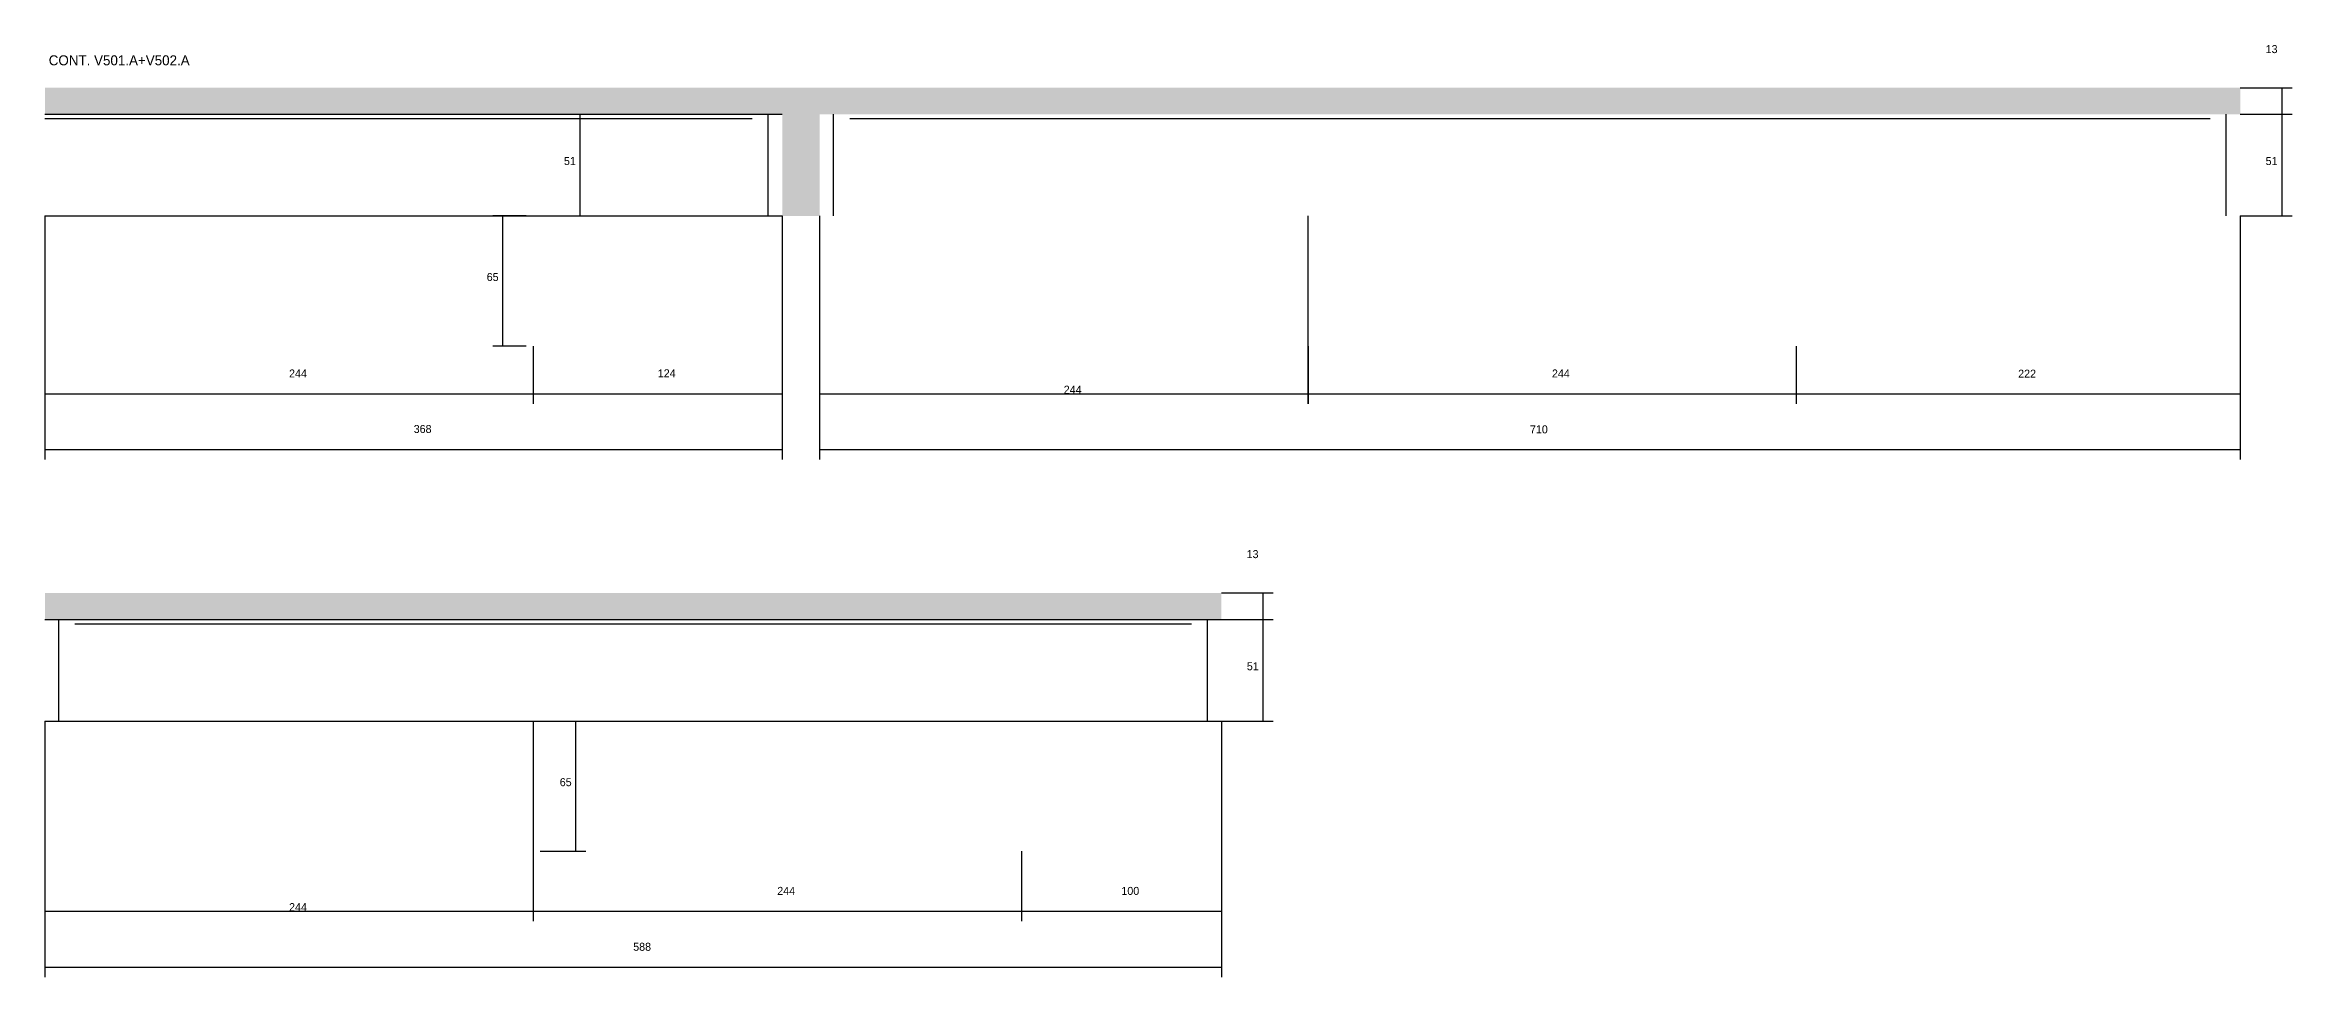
# Model space of a CAD drawing. Header units: metres. Extents: x -21162 to -15632, y 9308 to 10636.
# Drawn here: x -18154 to -17031, y 10170 to 10636 of the extents above; entities that cross this region are included whole.
import ezdxf

# ---------------------------------------------------------------- set-up
doc = ezdxf.new("R2010")
doc.units = ezdxf.units.M
for name, color, linetype in [('COTA', 241, 'Continuous'), ('Painéis', 200, 'Continuous'), ('SARR_2.2x7', 40, 'Continuous'), ('Texto Seção', 7, 'Continuous')]:
    doc.layers.add(name, color=color, linetype=linetype)

msp = doc.modelspace()

# ---------------------------------------------------------------- hatches: boundary and pattern name
at = {"layer": 'COTA'}
h = msp.add_hatch(dxfattribs=at)
h.set_pattern_fill('AR-CONC', scale=0.03)
h.paths.add_polyline_path([(-17766.5, 10601.2), (-17056.5, 10601.2), (-17056.5, 10614.4), (-18153.7, 10614.4), (-18153.7, 10601.2), (-17785.2, 10601.2), (-17785.2, 10550.4), (-17766.5, 10550.4)])
h = msp.add_hatch(dxfattribs=at)
h.set_pattern_fill('AR-CONC', scale=0.03)
h.paths.add_polyline_path([(-18153.7, 10362.1), (-18153.7, 10348.9), (-17565.7, 10348.9), (-17565.7, 10362.1)])

# ---------------------------------------------------------------- linework, layer by layer
for p, q in [((-17056.5, 10614.4), (-17030.6, 10614.4)), ((-17035.6, 10601.2), (-17035.6, 10614.4)), ((-17909.7, 10601.2), (-17881.2, 10601.2)), ((-17886.2, 10550.4), (-17886.2, 10601.2)), ((-17056.5, 10601.2), (-17030.6, 10601.2)), ((-17056.5, 10601.2), (-17030.6, 10601.2)), ((-17035.6, 10550.4), (-17035.6, 10601.2)), ((-18153.7, 10550.4), (-18153.7, 10456.6)), ((-18153.7, 10550.4), (-18153.7, 10428.7)), ((-17913.2, 10550.4), (-17929.8, 10550.4)), ((-17924.8, 10485.4), (-17924.8, 10550.4)), ((-17909.7, 10550.4), (-17881.2, 10550.4)), ((-17785.2, 10550.4), (-17785.2, 10456.6)), ((-17785.2, 10550.4), (-17785.2, 10428.7)), ((-17766.5, 10550.4), (-17766.5, 10456.6)), ((-17766.5, 10550.4), (-17766.5, 10428.7)), ((-17522.5, 10550.4), (-17522.5, 10456.6)), ((-17056.5, 10550.4), (-17056.5, 10428.7)), ((-17056.5, 10550.4), (-17030.6, 10550.4)), ((-17056.5, 10550.4), (-17056.5, 10456.6)), ((-17913.2, 10485.4), (-17929.8, 10485.4)), ((-17909.7, 10485.4), (-17909.7, 10456.6)), ((-17909.7, 10485.4), (-17909.7, 10456.6)), ((-17522.4, 10485.4), (-17522.4, 10456.6)), ((-17278.5, 10485.4), (-17278.5, 10456.6)), ((-17278.5, 10485.4), (-17278.5, 10456.6)), ((-18153.7, 10461.6), (-17909.7, 10461.6)), ((-17909.7, 10461.6), (-17785.2, 10461.6)), ((-17766.5, 10461.6), (-17522.5, 10461.6)), ((-17522.4, 10461.6), (-17278.5, 10461.6)), ((-17278.5, 10461.6), (-17056.5, 10461.6)), ((-18153.7, 10433.7), (-17785.2, 10433.7)), ((-17766.5, 10433.7), (-17056.5, 10433.7)), ((-17565.7, 10362.1), (-17539.9, 10362.1)), ((-17544.9, 10348.9), (-17544.9, 10362.1)), ((-17565.7, 10348.9), (-17539.9, 10348.9)), ((-17565.7, 10348.9), (-17539.9, 10348.9)), ((-17544.9, 10298.1), (-17544.9, 10348.9)), ((-18153.7, 10298.1), (-18153.7, 10198.2)), ((-18153.7, 10298.1), (-18153.7, 10170.3)), ((-17909.7, 10298.1), (-17909.7, 10198.2)), ((-17909.7, 10298.1), (-17909.7, 10198.2)), ((-17906.2, 10298.1), (-17883.3, 10298.1)), ((-17888.3, 10233.1), (-17888.3, 10298.1)), ((-17565.7, 10298.1), (-17565.7, 10170.3)), ((-17565.7, 10298.1), (-17565.7, 10198.2)), ((-17565.7, 10298.1), (-17539.9, 10298.1)), ((-17906.2, 10233.1), (-17883.3, 10233.1)), ((-17665.7, 10233.1), (-17665.7, 10198.2)), ((-17665.7, 10233.1), (-17665.7, 10198.2)), ((-18153.7, 10203.2), (-17909.7, 10203.2)), ((-17909.7, 10203.2), (-17665.7, 10203.2)), ((-17665.7, 10203.2), (-17565.7, 10203.2)), ((-18153.7, 10175.3), (-17565.7, 10175.3))]:
    msp.add_line(p, q, dxfattribs=at)
at = {"layer": 'Painéis'}
for p, q in [((-18153.7, 10601.2), (-17785.2, 10601.2)), ((-18153.7, 10550.4), (-17785.2, 10550.4)), ((-18153.7, 10348.9), (-17565.7, 10348.9)), ((-18153.7, 10298.1), (-17565.7, 10298.1))]:
    msp.add_line(p, q, dxfattribs=at)
at = {"layer": 'SARR_2.2x7'}
for p, q in [((-18153.7, 10599), (-17909.7, 10599)), ((-17909.7, 10599), (-17800.2, 10599)), ((-17792.2, 10550.4), (-17792.2, 10601.2)), ((-17759.5, 10550.4), (-17759.5, 10601.2)), ((-17751.5, 10599), (-17522.5, 10599)), ((-17522.5, 10599), (-17278.5, 10599)), ((-17278.5, 10599), (-17071.5, 10599)), ((-17063.5, 10550.4), (-17063.5, 10601.2)), ((-18146.7, 10298.1), (-18146.7, 10348.9)), ((-18138.7, 10346.7), (-17909.7, 10346.7)), ((-17909.7, 10346.7), (-17665.7, 10346.7)), ((-17665.7, 10346.7), (-17580.7, 10346.7)), ((-17572.7, 10298.1), (-17572.7, 10348.9))]:
    msp.add_line(p, q, dxfattribs=at)

# ---------------------------------------------------------------- texts
at = {"layer": 'COTA'}
for s, p in [('13', (-17043.8, 10631.7)), ('51', (-17894.3, 10575.8)), ('51', (-17043.8, 10575.8)), ('65', (-17932.9, 10517.9)), ('244', (-18031.7, 10469.7)), ('124', (-17847.4, 10469.8)), ('244', (-17400.5, 10469.7)), ('222', (-17167.5, 10469.6)), ('244', (-17644.5, 10461.6)), ('368', (-17969.4, 10442)), ('710', (-17411.5, 10441.8)), ('13', (-17553.1, 10379.5)), ('51', (-17553, 10323.5)), ('65', (-17896.4, 10265.6)), ('244', (-17787.7, 10211.3)), ('100', (-17615.7, 10211.3)), ('244', (-18031.7, 10203.2)), ('588', (-17859.7, 10183.4))]:
    msp.add_text(s, height=4, dxfattribs=at).set_placement(p)
at = {"layer": 'Texto Seção'}
msp.add_text('CONT. V501.A+V502.A', height=5, dxfattribs=at).set_placement((-18151.8, 10625.6))

doc.saveas('drawing.dxf')
